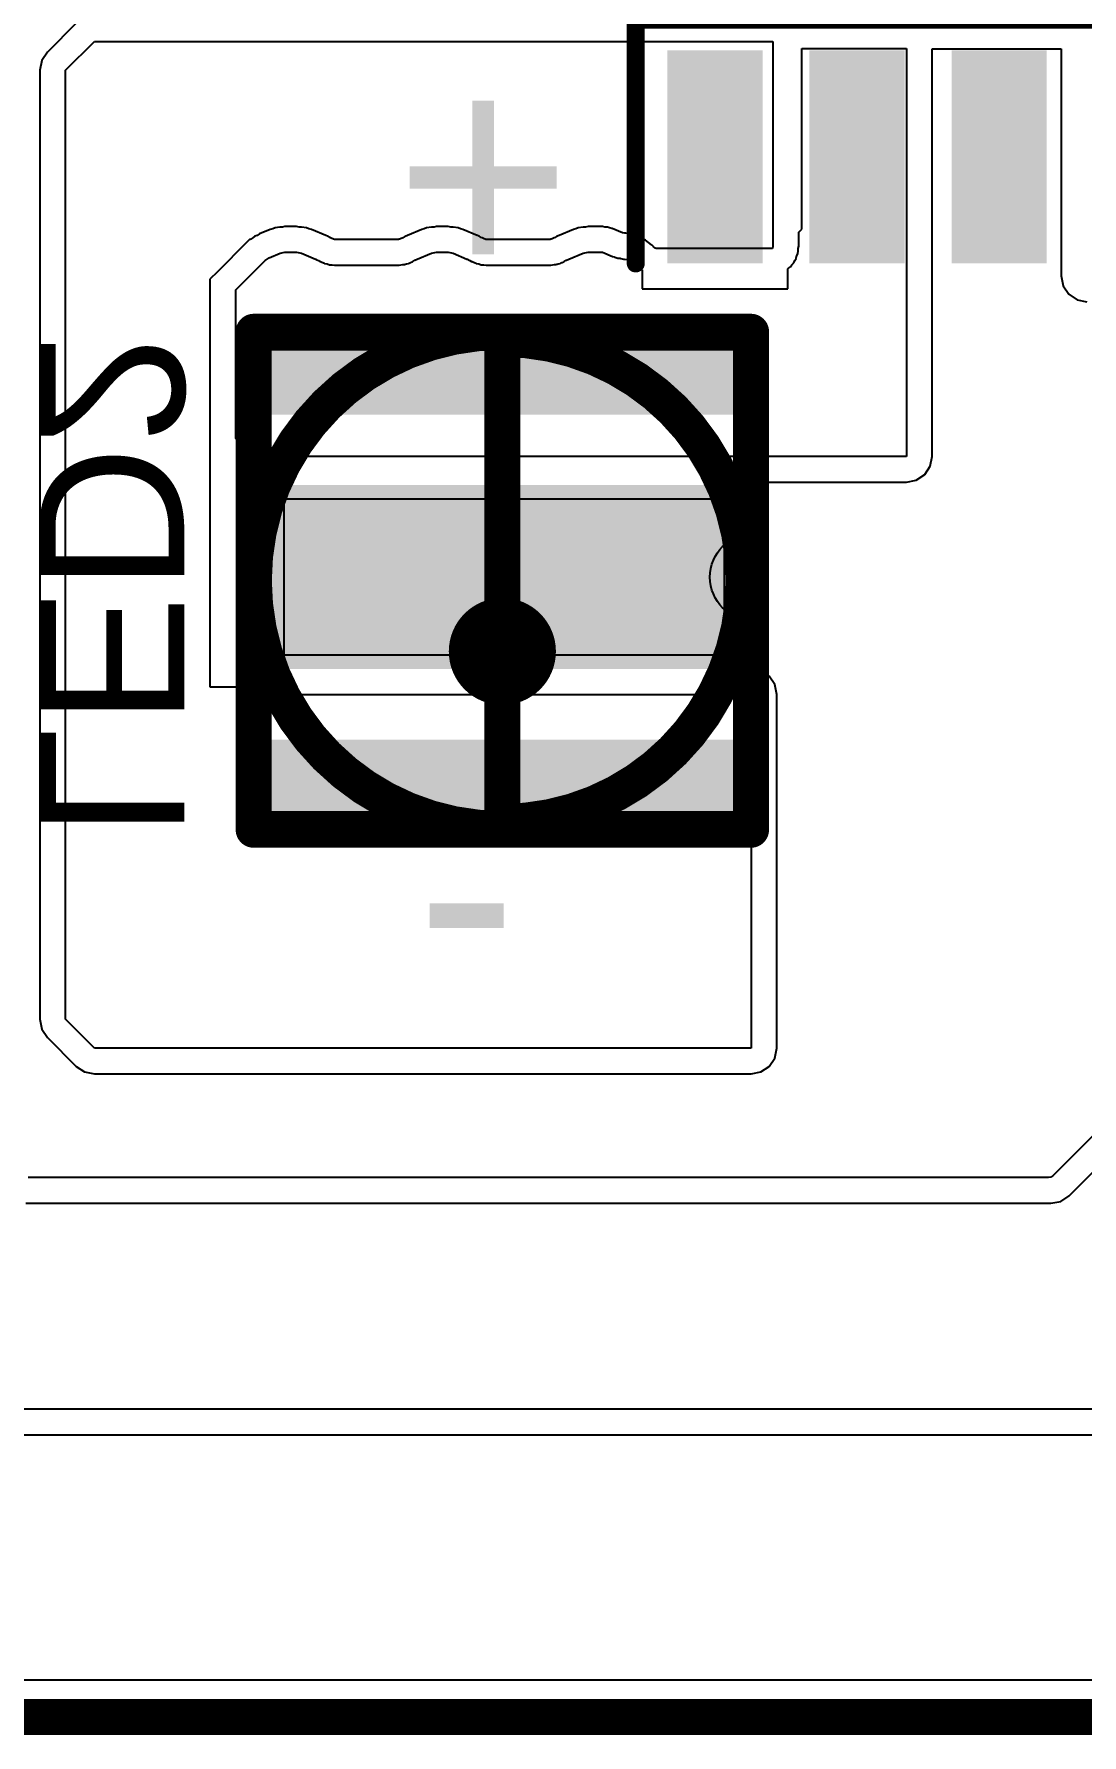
# Model space of a CAD drawing. Header units: inches. Extents: x -0.01 to 1.79, y -0.11 to 0.77.
# Drawn here: x 0.6183 to 0.9086, y -0.1073 to 0.3641 of the extents above; entities that cross this region are included whole.
import ezdxf

# ---------------------------------------------------------------- set-up
doc = ezdxf.new("R2010")
doc.units = ezdxf.units.IN
doc.header["$MEASUREMENT"] = 0
for name, color, linetype in [('Board Shape', 216, 'Continuous'), ('Bottom Overlay', 54, 'Continuous'), ('Bottom Paste', 16, 'Continuous'), ('Copper Layer', 5, 'Continuous'), ('Dimensions', 6, 'Continuous'), ('Fabrication info', 56, 'Continuous'), ('Top Paste', 8, 'Continuous')]:
    doc.layers.add(name, color=color, linetype=linetype)
doc.styles.add('Arial', font='', dxfattribs={"height": 0.2})
doc.styles.get('Arial').set_extended_font_data('Arial')

# ---------------------------------------------------------------- blocks, each defined once
blk = doc.blocks.new('FPC_M________B_1')
at = {"layer": 'Bottom Paste'}
for points in [[(-0.07224, 0.02453), (-0.04587, 0.02453), (-0.04587, -0.03453), (-0.07224, -0.03453)], [(-0.03287, 0.02453), (-0.0065, 0.02453), (-0.0065, -0.03453), (-0.03287, -0.03453)], [(0.0065, 0.02453), (0.03287, 0.02453), (0.03287, -0.03453), (0.0065, -0.03453)], [(0.04587, 0.02453), (0.07224, 0.02453), (0.07224, -0.03453), (0.04587, -0.03453)]]:
    blk.add_hatch(color=16, dxfattribs=at).paths.add_polyline_path(points)
at = {"layer": 'Copper Layer'}
for points in [[(-0.07224, 0.02453), (-0.04587, 0.02453), (-0.04587, -0.03453), (-0.07224, -0.03453)], [(-0.03287, 0.02453), (-0.0065, 0.02453), (-0.0065, -0.03453), (-0.03287, -0.03453)], [(0.0065, 0.02453), (0.03287, 0.02453), (0.03287, -0.03453), (0.0065, -0.03453)], [(0.04587, 0.02453), (0.07224, 0.02453), (0.07224, -0.03453), (0.04587, -0.03453)]]:
    blk.add_hatch(color=5, dxfattribs=at).paths.add_polyline_path(points)
at = {"layer": 'Bottom Overlay'}
for points in [[(-0.081, 0.033, 0.005, 0.005, 0), (0.081, 0.033, 0.005, 0.005, 0)], [(-0.081, -0.03453, 0.005, 0.005, 0), (-0.081, 0.033, 0.005, 0.005, 0)], [(0.081, -0.03453, 0.005, 0.005, 0), (0.081, 0.033, 0.005, 0.005, 0)]]:
    blk.add_lwpolyline(points, format="xyseb", dxfattribs=at)
for points in [[(-0.08225, 0.033, 0.0025, 0.0025, 1), (-0.07975, 0.033, 0.0025, 0.0025, 1)], [(-0.08225, 0.033, 0.0025, 0.0025, 1), (-0.07975, 0.033, 0.0025, 0.0025, 1)], [(0.07975, 0.033, 0.0025, 0.0025, 1), (0.08225, 0.033, 0.0025, 0.0025, 1)], [(0.07975, 0.033, 0.0025, 0.0025, 1), (0.08225, 0.033, 0.0025, 0.0025, 1)], [(-0.08225, -0.03453, 0.0025, 0.0025, 1), (-0.07975, -0.03453, 0.0025, 0.0025, 1)], [(0.07975, -0.03453, 0.0025, 0.0025, 1), (0.08225, -0.03453, 0.0025, 0.0025, 1)]]:
    blk.add_lwpolyline(points, format="xyseb", close=True, dxfattribs=at)
blk = doc.blocks.new('LED_SPHRD2L3DH20E7W41J_B_4')
at = {"layer": 'Bottom Paste'}
for points in [[(-0.065, 0.065), (-0.045, 0.065), (-0.045, -0.065), (-0.065, -0.065)], [(-0.0255, 0.065), (0.0255, 0.065), (0.0255, -0.065), (-0.0255, -0.065)], [(0.045, 0.065), (0.065, 0.065), (0.065, -0.065), (0.045, -0.065)]]:
    blk.add_hatch(color=16, dxfattribs=at).paths.add_polyline_path(points)
at = {"layer": 'Copper Layer'}
for points in [[(-0.065, 0.065), (-0.045, 0.065), (-0.045, -0.065), (-0.065, -0.065)], [(-0.0255, 0.065), (0.0255, 0.065), (0.0255, -0.065), (-0.0255, -0.065)], [(0.045, 0.065), (0.065, 0.065), (0.065, -0.065), (0.045, -0.065)]]:
    blk.add_hatch(color=5, dxfattribs=at).paths.add_polyline_path(points)
at = {"layer": 'Fabrication info'}
for points, format in [([(-0.069, -0.069, 0.001, 0.001, 0), (-0.069, 0.069, 0.001, 0.001, 0)], "xyseb"), ([(0.069, 0.069, 0.001, 0.001, 0), (-0.069, 0.069, 0.001, 0.001, 0)], "xyseb"), ([(0.012, 0.069, -1), (-0.012, 0.069)], "xyb"), ([(0.069, -0.069, 0.001, 0.001, 0), (0.069, 0.069, 0.001, 0.001, 0)], "xyseb"), ([(0.069, -0.069, 0.001, 0.001, 0), (-0.069, -0.069, 0.001, 0.001, 0)], "xyseb")]:
    blk.add_lwpolyline(points, format=format, dxfattribs=at)
for points, format in [([(-0.06925, 0.069, 0.0005, 0.0005, 1), (-0.06875, 0.069, 0.0005, 0.0005, 1)], "xyseb"), ([(-0.06925, 0.069, 0.0005, 0.0005, 1), (-0.06875, 0.069, 0.0005, 0.0005, 1)], "xyseb"), ([(-0.012, 0.069, 1), (-0.012, 0.069, 1)], "xyb"), ([(0.012, 0.069, 1), (0.012, 0.069, 1)], "xyb"), ([(0.06875, 0.069, 0.0005, 0.0005, 1), (0.06925, 0.069, 0.0005, 0.0005, 1)], "xyseb"), ([(0.06875, 0.069, 0.0005, 0.0005, 1), (0.06925, 0.069, 0.0005, 0.0005, 1)], "xyseb"), ([(-0.042, 0, 1), (-0.048, 0, 1)], "xyb"), ([(-0.048, 0, 1), (-0.048, 0, 1)], "xyb"), ([(-0.042, 0, 1), (-0.042, 0, 1)], "xyb"), ([(-0.06925, -0.069, 0.0005, 0.0005, 1), (-0.06875, -0.069, 0.0005, 0.0005, 1)], "xyseb"), ([(-0.06925, -0.069, 0.0005, 0.0005, 1), (-0.06875, -0.069, 0.0005, 0.0005, 1)], "xyseb"), ([(0.06875, -0.069, 0.0005, 0.0005, 1), (0.06925, -0.069, 0.0005, 0.0005, 1)], "xyseb"), ([(0.06875, -0.069, 0.0005, 0.0005, 1), (0.06925, -0.069, 0.0005, 0.0005, 1)], "xyseb")]:
    blk.add_lwpolyline(points, format=format, close=True, dxfattribs=at)
at = {"layer": 'Top Paste'}
for p, q in [((0.021563, 0.061063), (-0.021563, 0.061063)), ((-0.021563, 0.061063), (-0.021563, 0.003937)), ((0.021563, 0.003937), (0.021563, 0.061063)), ((-0.021563, 0.003937), (0.021563, 0.003937)), ((0.021563, -0.003937), (-0.021563, -0.003937)), ((-0.021563, -0.003937), (-0.021563, -0.061063)), ((0.021563, -0.061063), (0.021563, -0.003937)), ((-0.021563, -0.061063), (0.021563, -0.061063))]:
    blk.add_line(p, q, dxfattribs=at)

msp = doc.modelspace()

# ---------------------------------------------------------------- linework, layer by layer
at = {"layer": 'Board Shape'}
msp.add_lwpolyline([(0.31496, -0.10234, 0.01, 0.01, 0), (1.1811, -0.10234, 0.01, 0.01, 0)], format="xyseb", dxfattribs=at)
at = {"layer": 'Bottom Overlay'}
for points in [[(0.67913, 0.28134, 0.01, 0.01, 0), (0.81693, 0.28134, 0.01, 0.01, 0)], [(0.67913, 0.14354, 0.01, 0.01, 0), (0.67913, 0.28134, 0.01, 0.01, 0)], [(0.81693, 0.14354, 0.01, 0.01, 0), (0.81693, 0.28134, 0.01, 0.01, 0)], [(0.67913, 0.14354, 0.01, 0.01, 0), (0.81693, 0.14354, 0.01, 0.01, 0)]]:
    msp.add_lwpolyline(points, format="xyseb", dxfattribs=at)
for points in [[(0.67663, 0.28134, 0.005, 0.005, 1), (0.68163, 0.28134, 0.005, 0.005, 1)], [(0.67663, 0.28134, 0.005, 0.005, 1), (0.68163, 0.28134, 0.005, 0.005, 1)], [(0.81443, 0.28134, 0.005, 0.005, 1), (0.81943, 0.28134, 0.005, 0.005, 1)], [(0.81443, 0.28134, 0.005, 0.005, 1), (0.81943, 0.28134, 0.005, 0.005, 1)], [(0.67663, 0.14354, 0.005, 0.005, 1), (0.68163, 0.14354, 0.005, 0.005, 1)], [(0.67663, 0.14354, 0.005, 0.005, 1), (0.68163, 0.14354, 0.005, 0.005, 1)], [(0.81443, 0.14354, 0.005, 0.005, 1), (0.81943, 0.14354, 0.005, 0.005, 1)], [(0.81443, 0.14354, 0.005, 0.005, 1), (0.81943, 0.14354, 0.005, 0.005, 1)]]:
    msp.add_lwpolyline(points, format="xyseb", close=True, dxfattribs=at)
at = {"layer": 'Copper Layer'}
for p, q in [((0.62995, 0.36705), (0.62195, 0.35905)), ((0.62195, 0.35905), (0.62041, 0.35673)), ((0.627, 0.354), (0.635, 0.362)), ((0.635, 0.362), (0.823, 0.362)), ((0.823, 0.362), (0.823, 0.30914)), ((0.831, 0.31), (0.831, 0.36)), ((0.831, 0.36), (0.86, 0.36)), ((0.86, 0.36), (0.86, 0.247)), ((0.86714, 0.247), (0.86714, 0.35991)), ((0.86714, 0.35991), (0.90286, 0.35991)), ((0.90286, 0.35991), (0.90286, 0.297)), ((0.62041, 0.35673), (0.61986, 0.354)), ((0.61986, 0.354), (0.61986, 0.091)), ((0.627, 0.091), (0.627, 0.354)), ((0.678, 0.30709), (0.67725, 0.30634)), ((0.67819, 0.30709), (0.678, 0.30709)), ((0.67833, 0.30723), (0.67819, 0.30709)), ((0.6789, 0.3076), (0.67833, 0.30723)), ((0.67948, 0.30799), (0.6789, 0.3076)), ((0.6789, 0.3076), (0.6789, 0.3076)), ((0.68013, 0.30826), (0.67948, 0.30799)), ((0.68071, 0.30865), (0.68013, 0.30826)), ((0.68371, 0.30989), (0.68071, 0.30865)), ((0.68439, 0.31003), (0.68371, 0.30989)), ((0.68504, 0.3103), (0.68439, 0.31003)), ((0.6864, 0.31056), (0.68504, 0.3103)), ((0.6871, 0.31056), (0.6864, 0.31056)), ((0.68779, 0.3107), (0.6871, 0.31056)), ((0.69103, 0.3107), (0.68779, 0.3107)), ((0.69172, 0.31057), (0.69103, 0.3107)), ((0.69242, 0.31057), (0.69172, 0.31057)), ((0.69377, 0.3103), (0.69242, 0.31057)), ((0.69442, 0.31003), (0.69377, 0.3103)), ((0.69511, 0.30989), (0.69442, 0.31003)), ((0.69908, 0.30825), (0.69511, 0.30989)), ((0.69908, 0.30824), (0.69908, 0.30825)), ((0.6991, 0.30823), (0.69908, 0.30824)), ((0.69908, 0.30824), (0.69908, 0.30824)), ((0.69962, 0.30802), (0.6991, 0.30823)), ((0.70019, 0.30764), (0.69962, 0.30802)), ((0.70027, 0.30761), (0.70019, 0.30764)), ((0.70029, 0.3076), (0.70027, 0.30761)), ((0.70027, 0.30761), (0.70027, 0.30761)), ((0.7003, 0.30759), (0.70029, 0.3076)), ((0.70031, 0.30759), (0.7003, 0.30759)), ((0.7003, 0.30759), (0.7003, 0.30759)), ((0.70032, 0.30758), (0.70031, 0.30759)), ((0.70031, 0.30759), (0.70031, 0.30759)), ((0.70031, 0.30759), (0.70031, 0.30759)), ((0.70031, 0.30759), (0.70031, 0.30759)), ((0.70031, 0.30759), (0.70031, 0.30759)), ((0.70035, 0.30757), (0.70032, 0.30758)), ((0.70039, 0.30756), (0.70035, 0.30757)), ((0.70077, 0.3074), (0.70039, 0.30756)), ((0.70078, 0.3074), (0.70077, 0.3074)), ((0.70149, 0.30711), (0.70078, 0.3074)), ((0.70078, 0.3074), (0.70078, 0.3074)), ((0.70152, 0.30709), (0.70149, 0.30711)), ((0.70222, 0.30709), (0.70152, 0.30709)), ((0.70152, 0.30709), (0.70152, 0.30709)), ((0.70152, 0.30709), (0.70152, 0.30709)), ((0.71859, 0.30709), (0.70222, 0.30709)), ((0.70222, 0.30709), (0.70222, 0.30709)), ((0.7186, 0.30709), (0.71859, 0.30709)), ((0.71925, 0.30709), (0.7186, 0.30709)), ((0.71946, 0.30718), (0.71925, 0.30709)), ((0.71951, 0.30718), (0.71946, 0.30718)), ((0.71946, 0.30718), (0.71946, 0.30718)), ((0.71957, 0.30721), (0.71951, 0.30718)), ((0.71982, 0.30731), (0.71957, 0.30721)), ((0.71957, 0.30721), (0.71957, 0.30721)), ((0.71957, 0.30721), (0.71957, 0.30721)), ((0.71984, 0.30733), (0.71982, 0.30731)), ((0.72042, 0.30756), (0.71984, 0.30733)), ((0.72045, 0.30757), (0.72042, 0.30756)), ((0.721, 0.30794), (0.72045, 0.30757)), ((0.72045, 0.30757), (0.72045, 0.30757)), ((0.72106, 0.30796), (0.721, 0.30794)), ((0.72107, 0.30797), (0.72106, 0.30796)), ((0.72106, 0.30796), (0.72106, 0.30796)), ((0.72173, 0.30824), (0.72107, 0.30797)), ((0.72174, 0.30825), (0.72173, 0.30824)), ((0.72173, 0.30824), (0.72173, 0.30824)), ((0.72571, 0.30989), (0.72174, 0.30825)), ((0.72639, 0.31003), (0.72571, 0.30989)), ((0.72704, 0.3103), (0.72639, 0.31003)), ((0.7284, 0.31056), (0.72704, 0.3103)), ((0.7291, 0.31056), (0.7284, 0.31056)), ((0.72979, 0.3107), (0.7291, 0.31056)), ((0.73303, 0.3107), (0.72979, 0.3107)), ((0.73372, 0.31057), (0.73303, 0.3107)), ((0.73442, 0.31057), (0.73372, 0.31057)), ((0.73577, 0.3103), (0.73442, 0.31057)), ((0.73642, 0.31003), (0.73577, 0.3103)), ((0.73711, 0.30989), (0.73642, 0.31003)), ((0.74108, 0.30825), (0.73711, 0.30989)), ((0.74108, 0.30824), (0.74108, 0.30825)), ((0.7411, 0.30823), (0.74108, 0.30824)), ((0.74108, 0.30824), (0.74108, 0.30824)), ((0.74162, 0.30802), (0.7411, 0.30823)), ((0.74219, 0.30764), (0.74162, 0.30802)), ((0.74227, 0.30761), (0.74219, 0.30764)), ((0.74229, 0.3076), (0.74227, 0.30761)), ((0.74227, 0.30761), (0.74227, 0.30761)), ((0.7423, 0.30759), (0.74229, 0.3076)), ((0.74231, 0.30759), (0.7423, 0.30759)), ((0.7423, 0.30759), (0.7423, 0.30759)), ((0.74232, 0.30758), (0.74231, 0.30759)), ((0.74231, 0.30759), (0.74231, 0.30759)), ((0.74231, 0.30759), (0.74231, 0.30759)), ((0.74231, 0.30759), (0.74231, 0.30759)), ((0.74231, 0.30759), (0.74231, 0.30759)), ((0.74235, 0.30757), (0.74232, 0.30758)), ((0.74239, 0.30756), (0.74235, 0.30757)), ((0.74277, 0.3074), (0.74239, 0.30756)), ((0.74278, 0.3074), (0.74277, 0.3074)), ((0.74349, 0.30711), (0.74278, 0.3074)), ((0.74278, 0.3074), (0.74278, 0.3074)), ((0.74352, 0.30709), (0.74349, 0.30711)), ((0.74422, 0.30709), (0.74352, 0.30709)), ((0.74352, 0.30709), (0.74352, 0.30709)), ((0.74352, 0.30709), (0.74352, 0.30709)), ((0.76059, 0.30709), (0.74422, 0.30709)), ((0.74422, 0.30709), (0.74422, 0.30709)), ((0.7606, 0.30709), (0.76059, 0.30709)), ((0.76125, 0.30709), (0.7606, 0.30709)), ((0.76146, 0.30718), (0.76125, 0.30709)), ((0.76151, 0.30718), (0.76146, 0.30718)), ((0.76146, 0.30718), (0.76146, 0.30718)), ((0.76157, 0.30721), (0.76151, 0.30718)), ((0.76182, 0.30731), (0.76157, 0.30721)), ((0.76157, 0.30721), (0.76157, 0.30721)), ((0.76157, 0.30721), (0.76157, 0.30721)), ((0.76184, 0.30733), (0.76182, 0.30731)), ((0.76242, 0.30756), (0.76184, 0.30733)), ((0.76245, 0.30757), (0.76242, 0.30756)), ((0.763, 0.30794), (0.76245, 0.30757)), ((0.76245, 0.30757), (0.76245, 0.30757)), ((0.76306, 0.30796), (0.763, 0.30794)), ((0.76307, 0.30797), (0.76306, 0.30796)), ((0.76306, 0.30796), (0.76306, 0.30796)), ((0.76373, 0.30824), (0.76307, 0.30797)), ((0.76374, 0.30825), (0.76373, 0.30824)), ((0.76373, 0.30824), (0.76373, 0.30824)), ((0.7677, 0.30989), (0.76374, 0.30825)), ((0.76839, 0.31003), (0.7677, 0.30989)), ((0.76904, 0.3103), (0.76839, 0.31003)), ((0.7704, 0.31056), (0.76904, 0.3103)), ((0.7711, 0.31056), (0.7704, 0.31056)), ((0.77179, 0.3107), (0.7711, 0.31056)), ((0.77504, 0.3107), (0.77179, 0.3107)), ((0.77506, 0.3107), (0.77504, 0.3107)), ((0.77507, 0.3107), (0.77506, 0.3107)), ((0.77576, 0.3107), (0.77507, 0.3107)), ((0.77644, 0.31056), (0.77576, 0.3107)), ((0.77645, 0.31056), (0.77644, 0.31056)), ((0.77646, 0.31056), (0.77645, 0.31056)), ((0.77713, 0.31056), (0.77646, 0.31056)), ((0.77646, 0.31056), (0.77646, 0.31056)), ((0.77714, 0.31056), (0.77713, 0.31056)), ((0.77715, 0.31056), (0.77714, 0.31056)), ((0.77773, 0.31031), (0.77715, 0.31056)), ((0.77715, 0.31056), (0.77715, 0.31056)), ((0.77835, 0.3102), (0.77773, 0.31031)), ((0.77836, 0.3102), (0.77835, 0.3102)), ((0.77842, 0.31016), (0.77836, 0.3102)), ((0.77848, 0.31015), (0.77842, 0.31016)), ((0.78129, 0.30899), (0.77848, 0.31015)), ((0.78184, 0.30884), (0.78129, 0.30899)), ((0.78223, 0.30884), (0.78184, 0.30884)), ((0.78299, 0.30869), (0.78223, 0.30884)), ((0.78363, 0.30859), (0.78299, 0.30869)), ((0.78299, 0.30869), (0.78299, 0.30869)), ((0.78299, 0.30869), (0.78299, 0.30869)), ((0.78414, 0.3084), (0.78363, 0.30859)), ((0.78363, 0.30859), (0.78363, 0.30859)), ((0.78363, 0.30859), (0.78363, 0.30859)), ((0.7842, 0.3084), (0.78414, 0.3084)), ((0.78423, 0.30839), (0.7842, 0.3084)), ((0.78432, 0.30839), (0.78423, 0.30839)), ((0.78451, 0.30831), (0.78432, 0.30839)), ((0.78506, 0.30822), (0.78451, 0.30831)), ((0.78511, 0.30819), (0.78506, 0.30822)), ((0.78537, 0.30809), (0.78511, 0.30819)), ((0.7856, 0.30795), (0.78537, 0.30809)), ((0.7857, 0.30794), (0.7856, 0.30795)), ((0.78571, 0.30793), (0.7857, 0.30794)), ((0.78574, 0.30793), (0.78571, 0.30793)), ((0.78575, 0.30793), (0.78574, 0.30793)), ((0.78584, 0.30787), (0.78575, 0.30793)), ((0.78591, 0.30785), (0.78584, 0.30787)), ((0.78599, 0.3078), (0.78591, 0.30785)), ((0.78591, 0.30785), (0.78591, 0.30785)), ((0.78612, 0.30777), (0.78599, 0.3078)), ((0.78614, 0.30777), (0.78612, 0.30777)), ((0.78619, 0.30773), (0.78614, 0.30777)), ((0.78627, 0.30771), (0.78619, 0.30773)), ((0.78633, 0.30768), (0.78627, 0.30771)), ((0.78637, 0.30765), (0.78633, 0.30768)), ((0.78642, 0.30764), (0.78637, 0.30765)), ((0.78646, 0.30762), (0.78642, 0.30764)), ((0.7865, 0.30759), (0.78646, 0.30762)), ((0.78658, 0.30757), (0.7865, 0.30759)), ((0.7868, 0.3074), (0.78658, 0.30757)), ((0.78696, 0.30734), (0.7868, 0.3074)), ((0.78697, 0.30733), (0.78696, 0.30734)), ((0.78702, 0.30732), (0.78697, 0.30733)), ((0.78707, 0.30728), (0.78702, 0.30732)), ((0.78708, 0.30727), (0.78707, 0.30728)), ((0.78728, 0.30708), (0.78708, 0.30727)), ((0.78708, 0.30727), (0.78708, 0.30727)), ((0.78767, 0.30689), (0.78728, 0.30708)), ((0.7877, 0.30688), (0.78767, 0.30689)), ((0.78767, 0.30689), (0.78767, 0.30689)), ((0.78937, 0.30562), (0.7877, 0.30688)), ((0.823, 0.30914), (0.823, 0.30529)), ((0.83014, 0.30914), (0.831, 0.31)), ((0.83014, 0.30529), (0.83014, 0.30914)), ((0.67725, 0.30634), (0.66909, 0.29818)), ((0.68286, 0.30167), (0.68344, 0.30206)), ((0.68344, 0.30206), (0.68644, 0.3033)), ((0.68644, 0.3033), (0.68779, 0.30357)), ((0.68779, 0.30357), (0.69103, 0.30357)), ((0.69103, 0.30357), (0.69238, 0.3033)), ((0.69238, 0.3033), (0.69623, 0.3017)), ((0.69623, 0.3017), (0.69624, 0.30169)), ((0.69624, 0.30169), (0.69637, 0.30164)), ((0.72447, 0.30165), (0.72844, 0.3033)), ((0.72844, 0.3033), (0.72979, 0.30357)), ((0.72979, 0.30357), (0.73303, 0.30357)), ((0.73303, 0.30357), (0.73438, 0.3033)), ((0.73438, 0.3033), (0.73823, 0.3017)), ((0.73823, 0.3017), (0.73824, 0.30169)), ((0.73824, 0.30169), (0.73837, 0.30164)), ((0.76647, 0.30165), (0.77044, 0.3033)), ((0.77044, 0.3033), (0.77179, 0.30357)), ((0.77179, 0.30357), (0.77503, 0.30357)), ((0.77503, 0.30357), (0.77503, 0.30356)), ((0.77503, 0.30356), (0.77504, 0.30356)), ((0.77504, 0.30356), (0.77505, 0.30356)), ((0.77505, 0.30356), (0.77573, 0.30356)), ((0.77573, 0.30356), (0.77575, 0.30356)), ((0.77575, 0.30356), (0.77575, 0.30356)), ((0.77575, 0.30356), (0.77856, 0.30239)), ((0.77856, 0.30239), (0.77902, 0.3023)), ((0.77902, 0.3023), (0.77905, 0.30229)), ((0.77905, 0.30229), (0.77911, 0.30225)), ((0.77911, 0.30225), (0.77915, 0.30224)), ((0.77915, 0.30224), (0.77944, 0.3021)), ((0.77944, 0.3021), (0.77999, 0.30195)), ((0.77999, 0.30195), (0.78069, 0.3019)), ((0.78069, 0.3019), (0.78084, 0.30184)), ((0.78084, 0.30184), (0.7816, 0.30169)), ((0.78947, 0.30551), (0.78937, 0.30562)), ((0.78954, 0.30546), (0.78947, 0.30551)), ((0.78947, 0.30551), (0.78947, 0.30551)), ((0.78956, 0.30546), (0.78954, 0.30546)), ((0.78957, 0.30544), (0.78956, 0.30546)), ((0.78956, 0.30546), (0.78956, 0.30546)), ((0.78962, 0.3054), (0.78957, 0.30544)), ((0.78978, 0.30523), (0.78962, 0.3054)), ((0.78981, 0.30519), (0.78978, 0.30523)), ((0.78978, 0.30523), (0.78978, 0.30523)), ((0.79008, 0.30502), (0.78981, 0.30519)), ((0.79022, 0.30482), (0.79008, 0.30502)), ((0.79036, 0.30472), (0.79022, 0.30482)), ((0.79062, 0.30459), (0.79036, 0.30472)), ((0.82283, 0.30459), (0.79062, 0.30459)), ((0.82287, 0.30464), (0.82283, 0.30459)), ((0.823, 0.30529), (0.82287, 0.30464)), ((0.82907, 0.30133), (0.82943, 0.30186)), ((0.82943, 0.30186), (0.82955, 0.30248)), ((0.82955, 0.30248), (0.82957, 0.30253)), ((0.82957, 0.30253), (0.82959, 0.30256)), ((0.82959, 0.30256), (0.8296, 0.3026)), ((0.8296, 0.3026), (0.82987, 0.30325)), ((0.82987, 0.30325), (0.83, 0.3039)), ((0.82987, 0.30325), (0.82987, 0.30325)), ((0.82987, 0.30325), (0.82987, 0.30325)), ((0.83, 0.3046), (0.83014, 0.30529)), ((0.83, 0.3039), (0.83, 0.3046)), ((0.66909, 0.29818), (0.667, 0.29609)), ((0.67414, 0.29313), (0.6823, 0.30129)), ((0.6823, 0.30129), (0.68286, 0.30167)), ((0.68286, 0.30167), (0.68286, 0.30167)), ((0.69637, 0.30164), (0.69638, 0.30163)), ((0.69638, 0.30163), (0.69638, 0.30163)), ((0.69638, 0.30163), (0.69651, 0.30158)), ((0.69651, 0.30158), (0.69663, 0.30146)), ((0.69663, 0.30146), (0.69706, 0.30132)), ((0.69706, 0.30132), (0.69747, 0.30104)), ((0.69747, 0.30104), (0.69755, 0.30101)), ((0.69755, 0.30101), (0.69756, 0.301)), ((0.69756, 0.301), (0.69758, 0.30099)), ((0.69758, 0.30099), (0.69762, 0.30098)), ((0.69762, 0.30098), (0.69766, 0.30097)), ((0.69766, 0.30097), (0.69766, 0.30097)), ((0.69766, 0.30097), (0.69804, 0.30081)), ((0.69804, 0.30081), (0.69804, 0.30081)), ((0.69804, 0.30081), (0.69875, 0.30051)), ((0.69875, 0.30051), (0.69875, 0.30051)), ((0.69875, 0.30051), (0.69879, 0.30049)), ((0.69879, 0.30049), (0.69948, 0.30036)), ((0.69948, 0.30036), (0.70013, 0.30009)), ((0.70013, 0.30009), (0.7002, 0.30009)), ((0.7002, 0.30009), (0.70028, 0.30006)), ((0.70028, 0.30006), (0.7009, 0.30007)), ((0.70028, 0.30006), (0.70028, 0.30006)), ((0.7009, 0.30007), (0.70152, 0.29995)), ((0.70152, 0.29995), (0.70222, 0.29995)), ((0.70222, 0.29995), (0.70222, 0.29995)), ((0.70222, 0.29995), (0.71859, 0.29995)), ((0.71859, 0.29995), (0.7186, 0.29995)), ((0.7186, 0.29995), (0.71925, 0.29995)), ((0.71925, 0.29995), (0.71936, 0.29997)), ((0.71936, 0.29997), (0.71946, 0.29995)), ((0.71946, 0.29995), (0.72049, 0.30019)), ((0.72049, 0.30019), (0.72084, 0.30018)), ((0.72084, 0.30018), (0.7209, 0.30021)), ((0.72084, 0.30018), (0.72084, 0.30018)), ((0.7209, 0.30021), (0.72095, 0.30021)), ((0.72095, 0.30021), (0.72107, 0.30025)), ((0.72107, 0.30025), (0.72119, 0.30026)), ((0.72119, 0.30026), (0.72148, 0.30039)), ((0.72119, 0.30026), (0.72119, 0.30026)), ((0.72148, 0.30039), (0.72198, 0.30049)), ((0.72198, 0.30049), (0.72207, 0.30056)), ((0.72207, 0.30056), (0.72212, 0.30057)), ((0.72212, 0.30057), (0.72225, 0.30059)), ((0.72225, 0.30059), (0.72255, 0.30072)), ((0.72255, 0.30072), (0.72258, 0.30074)), ((0.72258, 0.30074), (0.72308, 0.30094)), ((0.72308, 0.30094), (0.72311, 0.30096)), ((0.72311, 0.30096), (0.72314, 0.30096)), ((0.72314, 0.30096), (0.72318, 0.30098)), ((0.72318, 0.30098), (0.72318, 0.30098)), ((0.72318, 0.30098), (0.72319, 0.30098)), ((0.72319, 0.30098), (0.72374, 0.30135)), ((0.72374, 0.30135), (0.7238, 0.30137)), ((0.72374, 0.30135), (0.72374, 0.30135)), ((0.7238, 0.30137), (0.72446, 0.30165)), ((0.72446, 0.30165), (0.72446, 0.30165)), ((0.72446, 0.30165), (0.72446, 0.30165)), ((0.72446, 0.30165), (0.72447, 0.30165)), ((0.73837, 0.30164), (0.73838, 0.30163)), ((0.73838, 0.30163), (0.73838, 0.30163)), ((0.73838, 0.30163), (0.73851, 0.30158)), ((0.73851, 0.30158), (0.73863, 0.30146)), ((0.73863, 0.30146), (0.73906, 0.30132)), ((0.73906, 0.30132), (0.73947, 0.30104)), ((0.73947, 0.30104), (0.73955, 0.30101)), ((0.73955, 0.30101), (0.73956, 0.301)), ((0.73956, 0.301), (0.73958, 0.30099)), ((0.73958, 0.30099), (0.73962, 0.30098)), ((0.73962, 0.30098), (0.73966, 0.30097)), ((0.73966, 0.30097), (0.73966, 0.30097)), ((0.73966, 0.30097), (0.74004, 0.30081)), ((0.74004, 0.30081), (0.74004, 0.30081)), ((0.74004, 0.30081), (0.74075, 0.30051)), ((0.74075, 0.30051), (0.74075, 0.30051)), ((0.74075, 0.30051), (0.74079, 0.30049)), ((0.74079, 0.30049), (0.74148, 0.30036)), ((0.74148, 0.30036), (0.74213, 0.30009)), ((0.74213, 0.30009), (0.7422, 0.30009)), ((0.7422, 0.30009), (0.74228, 0.30006)), ((0.74228, 0.30006), (0.7429, 0.30007)), ((0.74228, 0.30006), (0.74228, 0.30006)), ((0.7429, 0.30007), (0.74352, 0.29995)), ((0.74352, 0.29995), (0.74422, 0.29995)), ((0.74422, 0.29995), (0.74422, 0.29995)), ((0.74422, 0.29995), (0.76059, 0.29995)), ((0.76059, 0.29995), (0.7606, 0.29995)), ((0.7606, 0.29995), (0.76125, 0.29995)), ((0.76125, 0.29995), (0.76136, 0.29997)), ((0.76136, 0.29997), (0.76146, 0.29995)), ((0.76146, 0.29995), (0.76249, 0.30019)), ((0.76249, 0.30019), (0.76284, 0.30018)), ((0.76284, 0.30018), (0.7629, 0.30021)), ((0.76284, 0.30018), (0.76284, 0.30018)), ((0.7629, 0.30021), (0.76295, 0.30021)), ((0.76295, 0.30021), (0.76307, 0.30025)), ((0.76307, 0.30025), (0.76319, 0.30026)), ((0.76319, 0.30026), (0.76348, 0.30039)), ((0.76319, 0.30026), (0.76319, 0.30026)), ((0.76348, 0.30039), (0.76398, 0.30049)), ((0.76398, 0.30049), (0.76407, 0.30056)), ((0.76407, 0.30056), (0.76412, 0.30057)), ((0.76412, 0.30057), (0.76425, 0.30059)), ((0.76425, 0.30059), (0.76455, 0.30072)), ((0.76455, 0.30072), (0.76458, 0.30074)), ((0.76458, 0.30074), (0.76508, 0.30094)), ((0.76508, 0.30094), (0.76511, 0.30096)), ((0.76511, 0.30096), (0.76514, 0.30096)), ((0.76514, 0.30096), (0.76518, 0.30098)), ((0.76518, 0.30098), (0.76518, 0.30098)), ((0.76518, 0.30098), (0.76519, 0.30098)), ((0.76519, 0.30098), (0.76574, 0.30135)), ((0.76574, 0.30135), (0.7658, 0.30137)), ((0.76574, 0.30135), (0.76574, 0.30135)), ((0.7658, 0.30137), (0.76646, 0.30165)), ((0.76646, 0.30165), (0.76646, 0.30165)), ((0.76646, 0.30165), (0.76646, 0.30165)), ((0.76646, 0.30165), (0.76647, 0.30165)), ((0.7816, 0.30169), (0.78176, 0.30169)), ((0.78176, 0.30169), (0.78191, 0.30163)), ((0.78191, 0.30163), (0.78255, 0.30154)), ((0.78255, 0.30154), (0.78255, 0.30154)), ((0.78255, 0.30154), (0.78262, 0.30151)), ((0.78262, 0.30151), (0.78267, 0.30148)), ((0.78267, 0.30148), (0.78293, 0.30139)), ((0.78293, 0.30139), (0.78298, 0.30138)), ((0.78298, 0.30138), (0.7831, 0.30129)), ((0.7831, 0.30129), (0.7831, 0.30129)), ((0.7831, 0.30129), (0.78319, 0.30128)), ((0.78319, 0.30128), (0.78324, 0.30125)), ((0.78324, 0.30125), (0.78326, 0.30124)), ((0.78326, 0.30124), (0.78326, 0.30124)), ((0.78326, 0.30124), (0.78326, 0.30124)), ((0.78326, 0.30124), (0.78327, 0.30123)), ((0.78327, 0.30123), (0.7833, 0.30122)), ((0.7833, 0.30122), (0.78331, 0.30121)), ((0.78331, 0.30121), (0.78332, 0.30121)), ((0.78332, 0.30121), (0.78333, 0.30121)), ((0.78333, 0.30121), (0.78338, 0.30118)), ((0.78338, 0.30118), (0.7834, 0.30118)), ((0.7834, 0.30118), (0.78342, 0.30117)), ((0.78342, 0.30117), (0.78342, 0.30117)), ((0.78342, 0.30117), (0.78349, 0.30111)), ((0.78349, 0.30111), (0.78354, 0.30107)), ((0.78354, 0.30107), (0.78354, 0.30107)), ((0.78354, 0.30107), (0.78355, 0.30107)), ((0.78355, 0.30107), (0.78473, 0.30019)), ((0.78473, 0.30019), (0.78473, 0.30018)), ((0.78473, 0.30018), (0.78477, 0.30015)), ((0.78477, 0.30015), (0.78486, 0.30009)), ((0.78486, 0.30009), (0.78486, 0.30008)), ((0.78486, 0.30008), (0.78486, 0.30008)), ((0.78486, 0.30008), (0.78487, 0.30008)), ((0.78487, 0.30008), (0.78491, 0.30005)), ((0.78491, 0.30005), (0.78504, 0.29995)), ((0.78504, 0.29995), (0.78504, 0.29995)), ((0.78504, 0.29995), (0.7851, 0.29991)), ((0.7851, 0.29991), (0.78519, 0.2998)), ((0.78519, 0.2998), (0.78526, 0.29975)), ((0.78526, 0.29975), (0.78528, 0.29975)), ((0.78528, 0.29975), (0.78529, 0.29973)), ((0.78529, 0.29973), (0.78534, 0.29969)), ((0.78534, 0.29969), (0.78547, 0.29963)), ((0.78547, 0.29963), (0.78594, 0.29911)), ((0.78594, 0.29911), (0.78607, 0.29901)), ((0.78607, 0.29901), (0.78623, 0.29893)), ((0.78623, 0.29893), (0.78632, 0.29884)), ((0.78632, 0.29884), (0.78676, 0.29867)), ((0.78676, 0.29867), (0.78676, 0.29347)), ((0.82713, 0.29899), (0.8273, 0.29915)), ((0.82713, 0.29347), (0.82713, 0.29899)), ((0.8273, 0.29915), (0.82788, 0.29954)), ((0.82788, 0.29954), (0.82827, 0.30012)), ((0.82827, 0.30012), (0.82877, 0.30062)), ((0.82877, 0.30062), (0.8288, 0.30067)), ((0.8288, 0.30067), (0.8288, 0.30068)), ((0.8288, 0.30068), (0.82881, 0.30068)), ((0.82881, 0.30068), (0.82907, 0.30133)), ((0.90286, 0.297), (0.90341, 0.29427)), ((0.667, 0.29609), (0.667, 0.29313)), ((0.667, 0.29313), (0.667, 0.25)), ((0.67414, 0.252), (0.67414, 0.29313)), ((0.78676, 0.29347), (0.82713, 0.29347)), ((0.90341, 0.29427), (0.90495, 0.29195)), ((0.90495, 0.29195), (0.90727, 0.29041)), ((0.90727, 0.29041), (0.91, 0.28986)), ((0.667, 0.25), (0.667, 0.1831)), ((0.67789, 0.247), (0.67414, 0.252)), ((0.86, 0.247), (0.67789, 0.247)), ((0.86659, 0.24427), (0.86714, 0.247)), ((0.86273, 0.24041), (0.86505, 0.24195)), ((0.86505, 0.24195), (0.86659, 0.24427)), ((0.82055, 0.18705), (0.82055, 0.23986)), ((0.82055, 0.23986), (0.86, 0.23986)), ((0.86, 0.23986), (0.86273, 0.24041)), ((0.82198, 0.18609), (0.82055, 0.18705)), ((0.82352, 0.18378), (0.82198, 0.18609)), ((0.667, 0.1831), (0.67655, 0.1831)), ((0.67655, 0.1831), (0.67655, 0.18104)), ((0.67655, 0.18104), (0.81693, 0.18104)), ((0.81693, 0.18104), (0.81693, 0.083)), ((0.82407, 0.18104), (0.82352, 0.18378)), ((0.82407, 0.083), (0.82407, 0.18104)), ((1.02541, 0.17251), (0.90054, 0.04763)), ((0.90509, 0.04209), (1.03046, 0.16746)), ((0.61986, 0.091), (0.62041, 0.08827)), ((0.635, 0.083), (0.627, 0.091)), ((0.62041, 0.08827), (0.62195, 0.08595)), ((0.62195, 0.08595), (0.62995, 0.07795)), ((0.647, 0.083), (0.635, 0.083)), ((0.668, 0.083), (0.647, 0.083)), ((0.81693, 0.083), (0.668, 0.083)), ((0.82198, 0.07795), (0.82352, 0.08027)), ((0.82352, 0.08027), (0.82407, 0.083)), ((0.62995, 0.07795), (0.63227, 0.07641)), ((0.63227, 0.07641), (0.635, 0.07586)), ((0.635, 0.07586), (0.668, 0.07586)), ((0.668, 0.07586), (0.81693, 0.07586)), ((0.81693, 0.07586), (0.81966, 0.07641)), ((0.81966, 0.07641), (0.82198, 0.07795)), ((0.89999, 0.04727), (0.89934, 0.04714)), ((0.90054, 0.04763), (0.89999, 0.04727)), ((0.89934, 0.04714), (0.61666, 0.04714)), ((0.61596, 0.04), (0.90004, 0.04)), ((0.90004, 0.04), (0.90277, 0.04054)), ((0.90277, 0.04054), (0.90509, 0.04209)), ((1.10293, -0.017), (0.39041, -0.017)), ((0.3897, -0.02414), (1.10293, -0.02414)), ((1.17949, -0.09214), (0.31658, -0.09214))]:
    msp.add_line(p, q, dxfattribs=at)
at = {"layer": 'Dimensions'}
for points in [[(0.67913, 0.28152, 0.01, 0.01, 0), (0.81693, 0.28152, 0.01, 0.01, 0)], [(0.67913, 0.28152, 0.01, 0.01, 0), (0.81693, 0.28152, 0.01, 0.01, 0)], [(0.67913, 0.14373, 0.01, 0.01, 0), (0.67913, 0.28152, 0.01, 0.01, 0)], [(0.67913, 0.14373, 0.01, 0.01, 0), (0.67913, 0.28152, 0.01, 0.01, 0)], [(0.74803, 0.14375, 0.01, 0.01, -1), (0.74803, 0.28149, 0.01, 0.01, 0)], [(0.74803, 0.14375, 0.01, 0.01, -1), (0.74803, 0.28149, 0.01, 0.01, 0)], [(0.74803, 0.14375, 0.01, 0.01, 0), (0.74803, 0.28149, 0.01, 0.01, 0)], [(0.74803, 0.14375, 0.01, 0.01, 0), (0.74803, 0.28149, 0.01, 0.01, 0)], [(0.74803, 0.27953, 0.01, 0.01, -1), (0.74803, 0.14572, 0.01, 0.01, 0)], [(0.74803, 0.27953, 0.01, 0.01, -1), (0.74803, 0.14572, 0.01, 0.01, 0)], [(0.81693, 0.14373, 0.01, 0.01, 0), (0.81693, 0.28152, 0.01, 0.01, 0)], [(0.81693, 0.14373, 0.01, 0.01, 0), (0.81693, 0.28152, 0.01, 0.01, 0)], [(0.67913, 0.14373, 0.01, 0.01, 0), (0.81693, 0.14373, 0.01, 0.01, 0)], [(0.67913, 0.14373, 0.01, 0.01, 0), (0.81693, 0.14373, 0.01, 0.01, 0)], [(0.31496, -0.10234, 0.01, 0.01, 0), (1.1811, -0.10234, 0.01, 0.01, 0)]]:
    msp.add_lwpolyline(points, format="xyseb", dxfattribs=at)
for points in [[(0.67663, 0.28152, 0.005, 0.005, 1), (0.68163, 0.28152, 0.005, 0.005, 1)], [(0.67663, 0.28152, 0.005, 0.005, 1), (0.68163, 0.28152, 0.005, 0.005, 1)], [(0.67663, 0.28152, 0.005, 0.005, 1), (0.68163, 0.28152, 0.005, 0.005, 1)], [(0.67663, 0.28152, 0.005, 0.005, 1), (0.68163, 0.28152, 0.005, 0.005, 1)], [(0.74553, 0.28149, 0.005, 0.005, 1), (0.75053, 0.28149, 0.005, 0.005, 1)], [(0.74553, 0.28149, 0.005, 0.005, 1), (0.75053, 0.28149, 0.005, 0.005, 1)], [(0.74553, 0.28149, 0.005, 0.005, 1), (0.75053, 0.28149, 0.005, 0.005, 1)], [(0.74553, 0.28149, 0.005, 0.005, 1), (0.75053, 0.28149, 0.005, 0.005, 1)], [(0.74553, 0.27953, 0.005, 0.005, 1), (0.75053, 0.27953, 0.005, 0.005, 1)], [(0.74553, 0.27953, 0.005, 0.005, 1), (0.75053, 0.27953, 0.005, 0.005, 1)], [(0.81443, 0.28152, 0.005, 0.005, 1), (0.81943, 0.28152, 0.005, 0.005, 1)], [(0.81443, 0.28152, 0.005, 0.005, 1), (0.81943, 0.28152, 0.005, 0.005, 1)], [(0.81443, 0.28152, 0.005, 0.005, 1), (0.81943, 0.28152, 0.005, 0.005, 1)], [(0.81443, 0.28152, 0.005, 0.005, 1), (0.81943, 0.28152, 0.005, 0.005, 1)], [(0.75787, 0.19294, 0.01, 0.01, 1), (0.73819, 0.19294, 0.01, 0.01, 1)], [(0.75787, 0.19294, 0.01, 0.01, 1), (0.73819, 0.19294, 0.01, 0.01, 1)], [(0.73569, 0.19294, 0.005, 0.005, 1), (0.74069, 0.19294, 0.005, 0.005, 1)], [(0.73569, 0.19294, 0.005, 0.005, 1), (0.74069, 0.19294, 0.005, 0.005, 1)], [(0.75537, 0.19294, 0.005, 0.005, 1), (0.76037, 0.19294, 0.005, 0.005, 1)], [(0.75537, 0.19294, 0.005, 0.005, 1), (0.76037, 0.19294, 0.005, 0.005, 1)], [(0.67663, 0.14373, 0.005, 0.005, 1), (0.68163, 0.14373, 0.005, 0.005, 1)], [(0.67663, 0.14373, 0.005, 0.005, 1), (0.68163, 0.14373, 0.005, 0.005, 1)], [(0.67663, 0.14373, 0.005, 0.005, 1), (0.68163, 0.14373, 0.005, 0.005, 1)], [(0.67663, 0.14373, 0.005, 0.005, 1), (0.68163, 0.14373, 0.005, 0.005, 1)], [(0.74553, 0.14572, 0.005, 0.005, 1), (0.75053, 0.14572, 0.005, 0.005, 1)], [(0.74553, 0.14572, 0.005, 0.005, 1), (0.75053, 0.14572, 0.005, 0.005, 1)], [(0.74553, 0.14375, 0.005, 0.005, 1), (0.75053, 0.14375, 0.005, 0.005, 1)], [(0.74553, 0.14375, 0.005, 0.005, 1), (0.75053, 0.14375, 0.005, 0.005, 1)], [(0.74553, 0.14375, 0.005, 0.005, 1), (0.75053, 0.14375, 0.005, 0.005, 1)], [(0.74553, 0.14375, 0.005, 0.005, 1), (0.75053, 0.14375, 0.005, 0.005, 1)], [(0.81443, 0.14373, 0.005, 0.005, 1), (0.81943, 0.14373, 0.005, 0.005, 1)], [(0.81443, 0.14373, 0.005, 0.005, 1), (0.81943, 0.14373, 0.005, 0.005, 1)], [(0.81443, 0.14373, 0.005, 0.005, 1), (0.81943, 0.14373, 0.005, 0.005, 1)], [(0.81443, 0.14373, 0.005, 0.005, 1), (0.81943, 0.14373, 0.005, 0.005, 1)]]:
    msp.add_lwpolyline(points, format="xyseb", close=True, dxfattribs=at)

# ---------------------------------------------------------------- block references
msp.add_blockref('FPC_M________B_1', (0.866, 0.335))
at = {"rotation": 270}
msp.add_blockref('LED_SPHRD2L3DH20E7W41J_B_4', (0.74855, 0.21354), dxfattribs=at)

# ---------------------------------------------------------------- texts
at = {"layer": 'Bottom Overlay', "style": 'Arial', "text_generation_flag": 2}
msp.add_text('+', height=0.06, dxfattribs=at).set_placement((0.7672, 0.29529))
for s, height, rotation, p in [('LED2', 0.04, 270, (0.61989, 0.14121)), ('-', 0.06, 180, (0.72417, 0.14287))]:
    msp.add_text(s, height=height, rotation=rotation, dxfattribs=at).set_placement(p)

doc.saveas('drawing.dxf')
